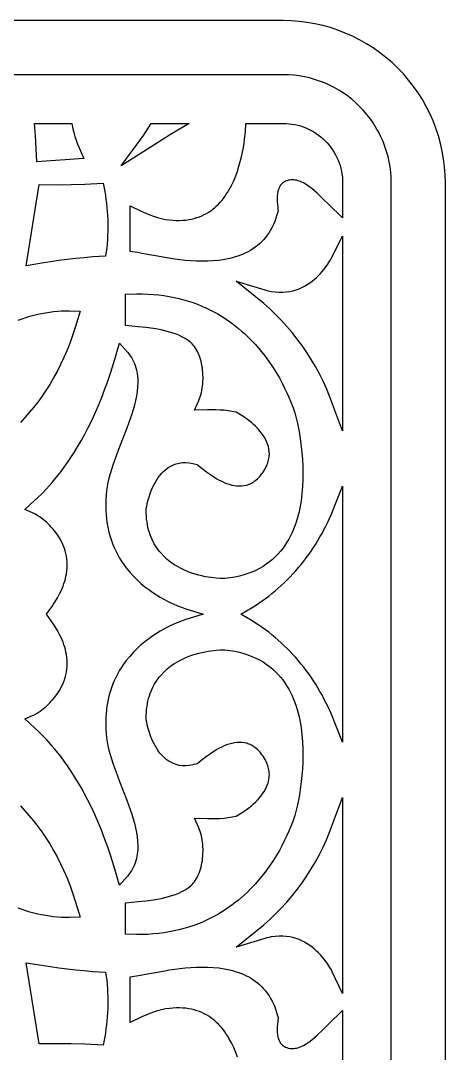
# Model space of a CAD drawing. Extents: x -600 to 600, y -1000 to 1000.
# Drawn here: x -93.6 to -15, y -181 to 10 of the extents above; entities that cross this region are included whole.
import ezdxf

# ---------------------------------------------------------------- set-up
doc = ezdxf.new("R2010")
doc.units = 0
doc.layers.add('LAYER_1', color=18, linetype='CONTINUOUS')
doc.layers.add('LAYER_2', color=4, linetype='CONTINUOUS')

msp = doc.modelspace()

# ---------------------------------------------------------------- linework, layer by layer
at = {"layer": 'LAYER_1'}
for points in [[(-90.58, -16.08), (-90.85, -11.22), (-90.98, -9), (-84.09, -9), (-83.9, -9.99), (-83.72, -10.7), (-83.52, -11.41), (-83.28, -12.11), (-83.02, -12.82), (-82.74, -13.52), (-81.89, -15.52)], [(-74.95, -16.82), (-71.34, -11.91), (-70.86, -11.24), (-70.4, -10.55), (-69.95, -9.86), (-69.41, -9), (-62.41, -9), (-65.87, -11.08), (-67.41, -12.06), (-68.95, -13.05)], [(-77.85, -33.53), (-80.24, -33.7), (-81.81, -33.84), (-83.37, -33.99), (-84.94, -34.17), (-86.5, -34.37), (-88.06, -34.58), (-89.62, -34.82), (-92.55, -35.31), (-90.14, -20.29), (-86.75, -20.33), (-84.24, -20.3), (-81.72, -20.22), (-78.33, -20.04), (-78.02, -21.61), (-77.9, -22.34), (-77.78, -23.07), (-77.69, -23.81), (-77.6, -24.55), (-77.54, -25.29), (-77.49, -26.04), (-77.45, -26.78), (-77.44, -27.53), (-77.43, -28.27), (-77.45, -29.02), (-77.47, -29.76), (-77.52, -30.51), (-77.58, -31.25), (-77.65, -31.99)], [(-34, -29.87), (-34, -65.83), (-36.41, -59.43), (-36.99, -58.03), (-37.63, -56.65), (-38.31, -55.29), (-39.04, -53.95), (-39.82, -52.63), (-40.64, -51.35), (-41.5, -50.09), (-42.41, -48.87), (-43.35, -47.68), (-44.33, -46.53), (-45.35, -45.41), (-46.4, -44.34), (-47.48, -43.31), (-48.59, -42.33), (-53.67, -38.17), (-48.39, -39.79), (-48, -39.89), (-47.22, -40.06), (-46.48, -40.17), (-45.77, -40.22), (-45.09, -40.22), (-44.43, -40.17), (-43.8, -40.08), (-43.2, -39.95), (-42.62, -39.78), (-42.07, -39.58), (-41.54, -39.34), (-41.03, -39.08), (-40.54, -38.79), (-40.08, -38.49), (-39.64, -38.16), (-39.22, -37.82), (-38.83, -37.47), (-38.46, -37.11), (-38.11, -36.75), (-37.8, -36.39), (-37.22, -35.68), (-36.74, -35.02), (-36.37, -34.44), (-36.1, -33.97)], [(-56.65, -93.17), (-57.4, -93.11), (-58.34, -93), (-58.87, -92.92), (-59.43, -92.82), (-60.02, -92.69), (-60.63, -92.54), (-61.27, -92.36), (-61.91, -92.15), (-62.57, -91.91), (-63.23, -91.63), (-63.89, -91.32), (-64.55, -90.96), (-65.2, -90.57), (-65.84, -90.12), (-66.45, -89.63), (-67.04, -89.09), (-67.6, -88.5), (-67.87, -88.17), (-68.13, -87.84), (-68.38, -87.49), (-68.61, -87.13), (-68.84, -86.75), (-69.05, -86.36), (-69.25, -85.95), (-69.43, -85.53), (-69.6, -85.1), (-69.75, -84.65), (-69.89, -84.18), (-70.01, -83.7), (-70.11, -83.21), (-70.19, -82.7), (-70.26, -82.17), (-70.31, -81.63), (-70.34, -81.07), (-70.35, -80.46), (-70.32, -80.2), (-70.25, -79.8), (-70.14, -79.27), (-69.97, -78.61), (-69.75, -77.87), (-69.46, -77.06), (-69.29, -76.63), (-69.1, -76.2), (-68.88, -75.77), (-68.65, -75.34), (-68.39, -74.91), (-68.11, -74.49), (-67.8, -74.08), (-67.47, -73.69), (-67.1, -73.32), (-66.71, -72.97), (-66.28, -72.65), (-65.81, -72.37), (-65.31, -72.13), (-64.78, -71.94), (-64.22, -71.8), (-63.63, -71.72), (-63.01, -71.71), (-62.38, -71.75), (-61.72, -71.87), (-60.92, -72.09), (-60.58, -72.32), (-60.21, -72.62), (-59.74, -73), (-59.16, -73.45), (-58.46, -73.95), (-57.67, -74.47), (-57.26, -74.72), (-56.83, -74.95), (-56.38, -75.18), (-55.92, -75.39), (-55.46, -75.57), (-54.98, -75.73), (-54.51, -75.87), (-54.04, -75.96), (-53.57, -76.03), (-53.11, -76.05), (-52.65, -76.04), (-52.2, -75.98), (-51.74, -75.88), (-51.53, -75.81), (-51.31, -75.73), (-51.09, -75.63), (-50.87, -75.52), (-50.65, -75.4), (-50.43, -75.26), (-50.22, -75.1), (-50, -74.93), (-49.78, -74.74), (-49.57, -74.52), (-49.35, -74.29), (-49.14, -74.04), (-48.92, -73.76), (-48.71, -73.47), (-48.52, -73.17), (-48.34, -72.87), (-48.19, -72.58), (-48.05, -72.3), (-47.94, -72.02), (-47.84, -71.74), (-47.75, -71.48), (-47.69, -71.21), (-47.63, -70.95), (-47.59, -70.69), (-47.57, -70.44), (-47.56, -70.2), (-47.57, -69.7), (-47.63, -69.22), (-47.73, -68.75), (-47.88, -68.29), (-48.06, -67.84), (-48.28, -67.39), (-48.53, -66.96), (-48.81, -66.54), (-49.11, -66.13), (-49.44, -65.74), (-49.78, -65.36), (-50.14, -65), (-50.5, -64.66), (-50.86, -64.34), (-51.6, -63.75), (-52.28, -63.26), (-52.89, -62.87), (-53.38, -62.58), (-53.7, -62.42), (-53.75, -62.39), (-54.42, -62.26), (-55.17, -62.14), (-55.92, -62.05), (-56.69, -62), (-57.46, -61.96), (-58.23, -61.95), (-59.01, -61.96), (-61.39, -62.05), (-60.6, -60.24), (-60.47, -59.9), (-60.35, -59.54), (-60.24, -59.17), (-60.14, -58.79), (-60.06, -58.39), (-59.99, -57.99), (-59.93, -57.58), (-59.88, -57.16), (-59.85, -56.74), (-59.83, -56.32), (-59.83, -55.9), (-59.84, -55.47), (-59.86, -55.05), (-59.9, -54.62), (-59.95, -54.21), (-60.02, -53.79), (-60.1, -53.39), (-60.19, -52.99), (-60.3, -52.6), (-60.42, -52.23), (-60.55, -51.86), (-60.7, -51.51), (-60.86, -51.17), (-61.03, -50.85), (-61.22, -50.55), (-61.42, -50.27), (-61.63, -50), (-61.85, -49.75), (-62.08, -49.53), (-62.32, -49.32), (-62.58, -49.14), (-63.14, -48.79), (-63.72, -48.47), (-64.32, -48.19), (-64.94, -47.94), (-65.58, -47.72), (-66.24, -47.52), (-66.9, -47.35), (-67.59, -47.2), (-68.28, -47.07), (-68.98, -46.95), (-70.41, -46.76), (-71.85, -46.6), (-74.19, -46.36), (-74.19, -40.57), (-72.15, -40.51), (-71.08, -40.52), (-70.04, -40.55), (-69.02, -40.62), (-68.03, -40.71), (-67.06, -40.84), (-66.11, -40.99), (-65.18, -41.17), (-64.28, -41.38), (-63.39, -41.61), (-62.53, -41.87), (-61.69, -42.14), (-60.88, -42.44), (-60.08, -42.77), (-59.31, -43.11), (-58.56, -43.47), (-57.83, -43.85), (-57.12, -44.24), (-56.43, -44.65), (-55.76, -45.08), (-55.11, -45.52), (-54.48, -45.97), (-53.87, -46.43), (-53.28, -46.9), (-52.71, -47.39), (-52.16, -47.88), (-51.63, -48.38), (-51.11, -48.88), (-50.62, -49.39), (-50.14, -49.91), (-49.24, -50.95), (-48.4, -52), (-47.64, -53.04), (-46.93, -54.07), (-46.29, -55.08), (-45.71, -56.07), (-45.19, -57.03), (-44.73, -57.94), (-44.31, -58.8), (-43.95, -59.61), (-43.64, -60.35), (-43.16, -61.6), (-42.86, -62.5), (-42.71, -62.99), (-42.58, -63.49), (-42.35, -64.51), (-42.07, -65.96), (-41.93, -66.84), (-41.79, -67.79), (-41.66, -68.83), (-41.54, -69.93), (-41.45, -71.09), (-41.39, -72.3), (-41.36, -73.56), (-41.37, -74.84), (-41.42, -76.15), (-41.53, -77.47), (-41.61, -78.14), (-41.7, -78.81), (-41.81, -79.47), (-41.93, -80.14), (-42.07, -80.8), (-42.24, -81.46), (-42.42, -82.11), (-42.62, -82.76), (-42.84, -83.4), (-43.09, -84.03), (-43.36, -84.66), (-43.65, -85.27), (-43.97, -85.87), (-44.32, -86.46), (-44.69, -87.03), (-45.09, -87.59), (-45.52, -88.13), (-45.98, -88.65), (-46.47, -89.15), (-46.99, -89.63), (-47.54, -90.09), (-48.12, -90.52), (-48.73, -90.92), (-49.38, -91.3), (-50.06, -91.65), (-50.77, -91.96), (-51.51, -92.25), (-52.29, -92.5), (-53.1, -92.72), (-53.95, -92.91), (-54.83, -93.06), (-55.77, -93.17), (-56.1, -93.18)], [(-75.31, -149.85), (-76.33, -146.28), (-76.87, -144.52), (-77.44, -142.84), (-78.03, -141.22), (-78.62, -139.68), (-79.24, -138.2), (-79.86, -136.79), (-80.49, -135.45), (-81.12, -134.17), (-81.76, -132.95), (-82.4, -131.8), (-83.04, -130.71), (-83.67, -129.68), (-84.29, -128.71), (-84.91, -127.8), (-85.51, -126.95), (-86.1, -126.15), (-86.68, -125.4), (-87.23, -124.72), (-87.77, -124.08), (-88.27, -123.5), (-88.75, -122.97), (-89.64, -122.04), (-90.38, -121.31), (-90.98, -120.76), (-92.78, -119.13), (-90.97, -118.29), (-90.49, -118.03), (-89.96, -117.68), (-89.39, -117.25), (-88.79, -116.75), (-88.19, -116.17), (-87.9, -115.86), (-87.6, -115.53), (-87.32, -115.19), (-87.04, -114.83), (-86.77, -114.45), (-86.52, -114.06), (-86.27, -113.66), (-86.05, -113.24), (-85.84, -112.81), (-85.65, -112.36), (-85.48, -111.91), (-85.33, -111.44), (-85.2, -110.95), (-85.1, -110.46), (-85.02, -109.95), (-84.97, -109.43), (-84.96, -108.89), (-84.97, -108.35), (-85.02, -107.79), (-85.1, -107.21), (-85.19, -106.75), (-85.29, -106.3), (-85.42, -105.85), (-85.56, -105.4), (-85.72, -104.95), (-85.9, -104.51), (-86.09, -104.07), (-86.29, -103.64), (-86.75, -102.78), (-87.25, -101.95), (-87.78, -101.14), (-88.79, -99.75), (-87.78, -98.37), (-87.25, -97.56), (-86.75, -96.73), (-86.29, -95.87), (-86.09, -95.44), (-85.9, -95), (-85.72, -94.56), (-85.56, -94.11), (-85.42, -93.66), (-85.29, -93.21), (-85.19, -92.75), (-85.1, -92.3), (-85.02, -91.72), (-84.97, -91.16), (-84.96, -90.62), (-84.97, -90.08), (-85.02, -89.56), (-85.1, -89.05), (-85.2, -88.56), (-85.33, -88.07), (-85.48, -87.6), (-85.65, -87.15), (-85.84, -86.7), (-86.05, -86.27), (-86.27, -85.85), (-86.52, -85.45), (-86.77, -85.06), (-87.04, -84.68), (-87.32, -84.32), (-87.6, -83.98), (-87.9, -83.65), (-88.19, -83.34), (-88.79, -82.76), (-89.39, -82.26), (-89.96, -81.83), (-90.49, -81.48), (-90.97, -81.22), (-92.78, -80.38), (-90.98, -78.75), (-90.38, -78.2), (-89.64, -77.47), (-88.76, -76.55), (-87.76, -75.43), (-87.23, -74.79), (-86.68, -74.1), (-86.1, -73.36), (-85.51, -72.56), (-84.91, -71.71), (-84.29, -70.8), (-83.67, -69.83), (-83.04, -68.8), (-82.4, -67.71), (-81.76, -66.56), (-81.12, -65.34), (-80.49, -64.06), (-79.86, -62.72), (-79.24, -61.31), (-78.62, -59.83), (-78.03, -58.29), (-77.44, -56.67), (-76.87, -54.99), (-76.33, -53.23), (-75.31, -49.66), (-73.82, -51.3), (-73.55, -51.63), (-73.3, -51.97), (-73.08, -52.32), (-72.87, -52.68), (-72.69, -53.04), (-72.52, -53.41), (-72.38, -53.79), (-72.26, -54.17), (-72.15, -54.56), (-72.07, -54.95), (-72, -55.34), (-71.95, -55.74), (-71.92, -56.15), (-71.89, -56.94), (-71.93, -57.76), (-72.01, -58.58), (-72.14, -59.41), (-72.31, -60.25), (-72.52, -61.09), (-72.76, -61.94), (-73.02, -62.79), (-73.31, -63.65), (-73.93, -65.36), (-74.6, -67.08), (-75.27, -68.8), (-75.92, -70.5), (-76.52, -72.18), (-76.78, -73), (-77.02, -73.81), (-77.23, -74.61), (-77.41, -75.39), (-77.56, -76.16), (-77.66, -76.91), (-77.73, -77.69), (-77.79, -78.47), (-77.81, -79.22), (-77.81, -79.95), (-77.79, -80.67), (-77.75, -81.36), (-77.68, -82.04), (-77.6, -82.71), (-77.49, -83.35), (-77.37, -83.98), (-77.23, -84.59), (-77.07, -85.19), (-76.89, -85.77), (-76.7, -86.33), (-76.49, -86.88), (-76.27, -87.41), (-76.03, -87.93), (-75.78, -88.43), (-75.52, -88.92), (-75.25, -89.4), (-74.96, -89.86), (-74.67, -90.31), (-74.36, -90.74), (-74.05, -91.16), (-73.73, -91.57), (-73.4, -91.96), (-72.72, -92.71), (-72.03, -93.41), (-71.31, -94.06), (-70.59, -94.67), (-69.87, -95.22), (-69.14, -95.73), (-68.43, -96.2), (-67.73, -96.62), (-67.06, -97), (-66.41, -97.35), (-65.8, -97.65), (-65.22, -97.91), (-64.7, -98.13), (-63.81, -98.48), (-63.19, -98.7), (-59.78, -99.75), (-63.19, -100.81), (-63.81, -101.03), (-64.7, -101.37), (-65.8, -101.86), (-66.41, -102.16), (-67.06, -102.5), (-67.73, -102.89), (-68.43, -103.31), (-69.14, -103.78), (-69.87, -104.29), (-70.59, -104.84), (-71.31, -105.45), (-72.03, -106.1), (-72.72, -106.8), (-73.4, -107.55), (-74.05, -108.35), (-74.36, -108.77), (-74.67, -109.2), (-74.96, -109.65), (-75.25, -110.11), (-75.52, -110.59), (-75.78, -111.08), (-76.03, -111.58), (-76.27, -112.1), (-76.49, -112.63), (-76.7, -113.18), (-76.89, -113.74), (-77.07, -114.32), (-77.23, -114.92), (-77.37, -115.53), (-77.49, -116.16), (-77.6, -116.8), (-77.68, -117.47), (-77.75, -118.15), (-77.79, -118.84), (-77.81, -119.56), (-77.81, -120.29), (-77.79, -121.04), (-77.73, -121.81), (-77.66, -122.6), (-77.56, -123.35), (-77.41, -124.12), (-77.23, -124.9), (-77.02, -125.7), (-76.78, -126.51), (-76.52, -127.33), (-76.23, -128.16), (-75.92, -129), (-75.27, -130.71), (-74.6, -132.42), (-73.93, -134.15), (-73.31, -135.86), (-73.02, -136.72), (-72.76, -137.57), (-72.52, -138.42), (-72.31, -139.26), (-72.14, -140.1), (-72.01, -140.93), (-71.93, -141.75), (-71.89, -142.57), (-71.92, -143.37), (-72, -144.16), (-72.07, -144.56), (-72.15, -144.95), (-72.26, -145.34), (-72.38, -145.72), (-72.52, -146.1), (-72.69, -146.47), (-72.87, -146.83), (-73.08, -147.19), (-73.3, -147.54), (-73.55, -147.88), (-73.82, -148.21)], [(-34, -123.45), (-36.15, -118.14), (-36.45, -117.44), (-36.77, -116.75), (-37.1, -116.06), (-37.45, -115.38), (-37.81, -114.7), (-38.19, -114.03), (-38.58, -113.37), (-38.98, -112.72), (-39.4, -112.07), (-39.83, -111.43), (-40.28, -110.8), (-40.74, -110.18), (-41.21, -109.57), (-41.69, -108.97), (-42.18, -108.37), (-42.69, -107.79), (-43.2, -107.22), (-43.73, -106.66), (-44.27, -106.12), (-44.81, -105.58), (-45.37, -105.06), (-45.93, -104.55), (-46.51, -104.06), (-47.09, -103.57), (-47.68, -103.11), (-48.28, -102.65), (-48.88, -102.22), (-49.5, -101.79), (-50.12, -101.39), (-50.74, -101), (-52.84, -99.75), (-50.74, -98.51), (-50.12, -98.12), (-49.5, -97.72), (-48.88, -97.29), (-48.28, -96.86), (-47.68, -96.4), (-47.09, -95.93), (-46.51, -95.45), (-45.93, -94.96), (-45.37, -94.45), (-44.81, -93.93), (-44.27, -93.39), (-43.73, -92.85), (-43.2, -92.29), (-42.69, -91.72), (-42.18, -91.14), (-41.69, -90.54), (-41.21, -89.94), (-40.74, -89.33), (-40.28, -88.71), (-39.83, -88.08), (-39.4, -87.44), (-38.98, -86.79), (-38.58, -86.14), (-38.19, -85.48), (-37.81, -84.81), (-37.45, -84.13), (-37.1, -83.45), (-36.77, -82.76), (-36.45, -82.07), (-36.15, -81.37), (-34, -76.06)], [(-74.19, -158.94), (-74.19, -153.15), (-71.85, -152.91), (-70.41, -152.75), (-68.98, -152.56), (-68.28, -152.44), (-67.59, -152.31), (-66.9, -152.16), (-66.24, -151.99), (-65.58, -151.79), (-64.94, -151.57), (-64.32, -151.32), (-63.72, -151.04), (-63.14, -150.72), (-62.58, -150.37), (-62.32, -150.19), (-62.08, -149.98), (-61.85, -149.76), (-61.63, -149.51), (-61.42, -149.24), (-61.22, -148.96), (-61.03, -148.66), (-60.86, -148.34), (-60.7, -148), (-60.55, -147.65), (-60.42, -147.28), (-60.3, -146.91), (-60.19, -146.52), (-60.1, -146.12), (-60.02, -145.71), (-59.95, -145.3), (-59.9, -144.88), (-59.86, -144.46), (-59.84, -144.04), (-59.83, -143.61), (-59.83, -143.19), (-59.85, -142.77), (-59.88, -142.35), (-59.93, -141.93), (-59.99, -141.52), (-60.06, -141.12), (-60.14, -140.72), (-60.24, -140.34), (-60.35, -139.97), (-60.47, -139.61), (-60.6, -139.27), (-61.39, -137.46), (-59.01, -137.55), (-58.23, -137.56), (-57.46, -137.55), (-56.69, -137.51), (-55.92, -137.46), (-55.17, -137.37), (-54.42, -137.25), (-53.75, -137.12), (-53.7, -137.09), (-53.38, -136.93), (-52.89, -136.64), (-52.28, -136.25), (-51.6, -135.76), (-50.86, -135.17), (-50.5, -134.85), (-50.14, -134.51), (-49.78, -134.15), (-49.44, -133.77), (-49.11, -133.38), (-48.81, -132.97), (-48.53, -132.55), (-48.28, -132.12), (-48.06, -131.67), (-47.88, -131.22), (-47.73, -130.76), (-47.63, -130.29), (-47.57, -129.81), (-47.56, -129.31), (-47.57, -129.07), (-47.59, -128.82), (-47.63, -128.56), (-47.69, -128.3), (-47.75, -128.03), (-47.84, -127.76), (-47.94, -127.49), (-48.05, -127.21), (-48.19, -126.93), (-48.34, -126.64), (-48.52, -126.34), (-48.71, -126.04), (-48.92, -125.75), (-49.14, -125.47), (-49.35, -125.22), (-49.57, -124.99), (-49.78, -124.77), (-50, -124.58), (-50.22, -124.41), (-50.43, -124.25), (-50.65, -124.11), (-50.87, -123.99), (-51.09, -123.88), (-51.31, -123.78), (-51.53, -123.7), (-51.74, -123.63), (-52.2, -123.53), (-52.65, -123.47), (-53.11, -123.46), (-53.57, -123.48), (-54.04, -123.55), (-54.51, -123.64), (-54.98, -123.78), (-55.46, -123.94), (-55.92, -124.12), (-56.38, -124.33), (-56.83, -124.55), (-57.26, -124.79), (-57.67, -125.04), (-58.46, -125.56), (-59.16, -126.06), (-59.74, -126.51), (-60.21, -126.89), (-60.58, -127.19), (-60.92, -127.42), (-61.72, -127.64), (-62.38, -127.75), (-63.01, -127.8), (-63.63, -127.79), (-64.22, -127.71), (-64.78, -127.57), (-65.31, -127.38), (-65.81, -127.14), (-66.28, -126.86), (-66.71, -126.54), (-67.1, -126.19), (-67.47, -125.82), (-67.8, -125.43), (-68.11, -125.02), (-68.39, -124.6), (-68.65, -124.17), (-68.88, -123.74), (-69.1, -123.31), (-69.29, -122.88), (-69.46, -122.45), (-69.75, -121.64), (-69.97, -120.89), (-70.14, -120.24), (-70.25, -119.71), (-70.32, -119.31), (-70.35, -119.05), (-70.34, -118.44), (-70.31, -117.88), (-70.26, -117.34), (-70.19, -116.81), (-70.11, -116.3), (-70.01, -115.81), (-69.89, -115.33), (-69.75, -114.86), (-69.6, -114.41), (-69.43, -113.98), (-69.25, -113.56), (-69.05, -113.15), (-68.84, -112.76), (-68.61, -112.38), (-68.38, -112.02), (-68.13, -111.67), (-67.87, -111.34), (-67.6, -111.01), (-67.04, -110.42), (-66.45, -109.88), (-65.84, -109.39), (-65.2, -108.94), (-64.55, -108.54), (-63.89, -108.19), (-63.23, -107.88), (-62.57, -107.6), (-61.91, -107.36), (-61.27, -107.15), (-60.63, -106.97), (-60.02, -106.82), (-59.43, -106.69), (-58.87, -106.59), (-58.34, -106.51), (-57.4, -106.4), (-56.65, -106.34), (-56.1, -106.33), (-55.77, -106.34), (-54.83, -106.45), (-53.95, -106.6), (-53.1, -106.79), (-52.29, -107.01), (-51.51, -107.26), (-50.77, -107.55), (-50.06, -107.86), (-49.38, -108.21), (-48.73, -108.59), (-48.12, -108.99), (-47.54, -109.42), (-46.99, -109.88), (-46.47, -110.36), (-45.98, -110.86), (-45.52, -111.38), (-45.09, -111.92), (-44.69, -112.48), (-44.32, -113.05), (-43.97, -113.64), (-43.65, -114.24), (-43.36, -114.85), (-43.09, -115.48), (-42.84, -116.11), (-42.62, -116.75), (-42.42, -117.4), (-42.24, -118.05), (-42.07, -118.71), (-41.93, -119.37), (-41.81, -120.04), (-41.7, -120.7), (-41.61, -121.37), (-41.53, -122.04), (-41.42, -123.36), (-41.37, -124.67), (-41.36, -125.95), (-41.39, -127.21), (-41.45, -128.42), (-41.54, -129.58), (-41.66, -130.68), (-41.79, -131.71), (-41.93, -132.67), (-42.07, -133.55), (-42.35, -135), (-42.58, -136.02), (-42.71, -136.52), (-42.86, -137.01), (-43.16, -137.91), (-43.64, -139.16), (-43.95, -139.9), (-44.31, -140.71), (-44.73, -141.57), (-45.19, -142.48), (-45.71, -143.44), (-46.29, -144.43), (-46.93, -145.44), (-47.64, -146.47), (-48.4, -147.51), (-49.24, -148.56), (-50.14, -149.6), (-50.62, -150.11), (-51.11, -150.63), (-51.63, -151.13), (-52.16, -151.63), (-52.71, -152.12), (-53.28, -152.61), (-53.87, -153.08), (-54.48, -153.54), (-55.11, -153.99), (-55.76, -154.43), (-56.43, -154.86), (-57.12, -155.27), (-57.83, -155.66), (-58.56, -156.04), (-59.31, -156.4), (-60.08, -156.74), (-60.88, -157.07), (-61.69, -157.37), (-62.53, -157.64), (-63.39, -157.9), (-64.28, -158.13), (-65.18, -158.34), (-66.11, -158.52), (-67.06, -158.67), (-68.03, -158.8), (-69.02, -158.89), (-70.04, -158.96), (-71.08, -158.99), (-72.15, -159)], [(-53.67, -161.34), (-48.59, -157.18), (-47.48, -156.2), (-46.4, -155.17), (-45.35, -154.1), (-44.33, -152.98), (-43.35, -151.83), (-42.41, -150.64), (-41.5, -149.42), (-40.64, -148.16), (-39.82, -146.87), (-39.04, -145.56), (-38.31, -144.22), (-37.63, -142.86), (-36.99, -141.48), (-36.41, -140.08), (-34, -133.68), (-34, -169.89), (-35.92, -165.88), (-36.09, -165.55), (-36.37, -165.07), (-36.74, -164.49), (-37.22, -163.82), (-37.49, -163.48), (-37.79, -163.12), (-38.11, -162.76), (-38.46, -162.4), (-38.83, -162.04), (-39.22, -161.69), (-39.64, -161.35), (-40.08, -161.02), (-40.54, -160.72), (-41.03, -160.43), (-41.54, -160.17), (-42.07, -159.93), (-42.62, -159.73), (-43.2, -159.56), (-43.8, -159.43), (-44.43, -159.34), (-45.09, -159.29), (-45.77, -159.29), (-46.48, -159.34), (-47.23, -159.45), (-47.61, -159.53), (-48, -159.62), (-48.39, -159.72)], [(-92.55, -164.2), (-89.62, -164.69), (-88.06, -164.93), (-86.5, -165.14), (-84.94, -165.34), (-83.37, -165.52), (-81.81, -165.67), (-80.24, -165.81), (-77.85, -165.98), (-77.65, -167.52), (-77.58, -168.26), (-77.52, -169), (-77.47, -169.75), (-77.45, -170.49), (-77.43, -171.24), (-77.44, -171.98), (-77.45, -172.73), (-77.49, -173.47), (-77.54, -174.22), (-77.6, -174.96), (-77.69, -175.7), (-77.78, -176.44), (-77.9, -177.17), (-78.02, -177.9), (-78.33, -179.47), (-81.72, -179.29), (-84.24, -179.21), (-86.75, -179.18), (-90.14, -179.22)]]:
    msp.add_lwpolyline(points, close=True, dxfattribs=at)
msp.add_lwpolyline([(-53.18, -16.93), (-52.93, -16.04), (-52.71, -15.16), (-52.53, -14.3), (-52.37, -13.47), (-52.24, -12.68), (-52.14, -11.93), (-52, -10.59), (-51.88, -9), (-45, -9, -0.414214), (-34, -20), (-34, -26.46), (-36.63, -23.93), (-37.65, -22.92), (-38.69, -21.92), (-39.2, -21.46), (-39.72, -21.03), (-40.24, -20.64), (-40.75, -20.29), (-41.27, -19.99), (-41.52, -19.87), (-41.77, -19.76), (-42.02, -19.66), (-42.27, -19.59), (-42.52, -19.52), (-42.76, -19.48), (-43.01, -19.45), (-43.25, -19.44), (-43.5, -19.44), (-43.75, -19.47), (-44.06, -19.52), (-44.33, -19.6), (-44.57, -19.69), (-44.78, -19.79), (-44.97, -19.91), (-45.14, -20.04), (-45.28, -20.18), (-45.42, -20.34), (-45.54, -20.51), (-45.65, -20.69), (-45.74, -20.89), (-45.83, -21.1), (-45.9, -21.32), (-45.96, -21.54), (-46.05, -22.04), (-46.1, -22.54), (-46.11, -23.03), (-46.1, -23.5), (-46.07, -23.92), (-45.99, -24.62), (-45.96, -24.87), (-45.94, -25.17), (-46.15, -25.93), (-46.34, -26.54), (-46.55, -27.12), (-46.79, -27.67), (-47.05, -28.2), (-47.32, -28.71), (-47.62, -29.19), (-47.94, -29.65), (-48.27, -30.09), (-48.63, -30.5), (-48.99, -30.88), (-49.38, -31.25), (-49.78, -31.59), (-50.19, -31.91), (-50.62, -32.2), (-51.05, -32.48), (-51.5, -32.73), (-51.96, -32.96), (-52.42, -33.18), (-52.9, -33.37), (-53.38, -33.55), (-53.87, -33.7), (-54.36, -33.85), (-54.87, -33.97), (-55.87, -34.18), (-56.9, -34.33), (-57.94, -34.43), (-58.98, -34.48), (-60.02, -34.49), (-61.05, -34.47), (-62.08, -34.41), (-63.09, -34.33), (-64.09, -34.22), (-65.06, -34.1), (-66.92, -33.81), (-68.62, -33.51), (-70.13, -33.22), (-71.41, -32.99), (-71.94, -32.9), (-73.28, -32.71), (-73.28, -24.23), (-71.12, -25.27), (-70.41, -25.59), (-69.69, -25.89), (-68.97, -26.16), (-68.24, -26.4), (-67.52, -26.6), (-66.79, -26.75), (-66.05, -26.86), (-65.41, -26.92), (-64.77, -26.95), (-64.16, -26.95), (-63.58, -26.92), (-63.01, -26.87), (-62.47, -26.8), (-61.94, -26.7), (-61.44, -26.57), (-60.95, -26.43), (-60.48, -26.26), (-60.03, -26.07), (-59.6, -25.87), (-59.18, -25.64), (-58.78, -25.4), (-58.39, -25.14), (-58.02, -24.86), (-57.66, -24.57), (-57.32, -24.26), (-56.99, -23.93), (-56.67, -23.59), (-56.36, -23.24), (-56.07, -22.88), (-55.79, -22.5), (-55.52, -22.11), (-55.27, -21.72), (-55.03, -21.32), (-54.57, -20.47), (-54.16, -19.61), (-53.79, -18.72), (-53.47, -17.83)], format="xyb", close=True, dxfattribs=at)
for points in [[(-94.01, -45.38), (-93.3, -45.13), (-92.58, -44.89), (-91.86, -44.67), (-91.14, -44.47), (-90.41, -44.3), (-89.69, -44.14), (-88.95, -44.01), (-88.22, -43.89), (-87.49, -43.8), (-86.75, -43.74), (-86.02, -43.69), (-85.29, -43.67), (-84.56, -43.67), (-82.56, -43.74), (-83.39, -46.53), (-83.89, -48.04), (-84.42, -49.5), (-84.98, -50.91), (-85.57, -52.27), (-86.19, -53.59), (-86.83, -54.86), (-87.5, -56.08), (-88.19, -57.26), (-88.91, -58.39), (-89.64, -59.48), (-90.4, -60.52), (-91.18, -61.53), (-91.97, -62.49), (-92.78, -63.41), (-93.61, -64.29)], [(-93.61, -135.21), (-92.78, -136.1), (-91.97, -137.02), (-91.18, -137.98), (-90.4, -138.99), (-89.64, -140.03), (-88.91, -141.12), (-88.19, -142.25), (-87.5, -143.43), (-86.83, -144.65), (-86.19, -145.92), (-85.57, -147.24), (-84.98, -148.6), (-84.42, -150.01), (-83.89, -151.47), (-83.39, -152.98), (-82.56, -155.77), (-84.56, -155.84), (-85.29, -155.84), (-86.02, -155.82), (-86.75, -155.77), (-87.49, -155.71), (-88.22, -155.62), (-88.95, -155.5), (-89.69, -155.37), (-90.41, -155.21), (-91.14, -155.04), (-91.86, -154.84), (-92.58, -154.62), (-93.3, -154.38), (-94.01, -154.13)]]:
    msp.add_lwpolyline(points, dxfattribs=at)
msp.add_lwpolyline([(-53.47, -181.68), (-53.79, -180.79), (-54.16, -179.9), (-54.57, -179.04), (-55.03, -178.19), (-55.27, -177.79), (-55.52, -177.4), (-55.79, -177.01), (-56.07, -176.63), (-56.36, -176.27), (-56.67, -175.92), (-56.99, -175.58), (-57.32, -175.25), (-57.66, -174.94), (-58.02, -174.65), (-58.39, -174.37), (-58.78, -174.11), (-59.18, -173.87), (-59.6, -173.64), (-60.03, -173.44), (-60.48, -173.25), (-60.95, -173.08), (-61.44, -172.94), (-61.94, -172.81), (-62.47, -172.71), (-63.01, -172.64), (-63.58, -172.59), (-64.16, -172.56), (-64.77, -172.56), (-65.41, -172.59), (-66.05, -172.65), (-66.79, -172.76), (-67.52, -172.91), (-68.24, -173.11), (-68.97, -173.35), (-69.69, -173.62), (-70.41, -173.92), (-71.12, -174.24), (-73.28, -175.28), (-73.28, -166.81), (-71.41, -166.52), (-70.13, -166.29), (-68.62, -166), (-66.92, -165.7), (-66.01, -165.55), (-65.06, -165.41), (-64.09, -165.29), (-63.09, -165.18), (-62.08, -165.1), (-61.05, -165.04), (-60.02, -165.02), (-58.98, -165.03), (-57.94, -165.08), (-56.9, -165.18), (-55.87, -165.33), (-54.87, -165.54), (-54.36, -165.66), (-53.87, -165.81), (-53.38, -165.96), (-52.9, -166.14), (-52.42, -166.33), (-51.96, -166.55), (-51.5, -166.78), (-51.05, -167.03), (-50.62, -167.31), (-50.19, -167.6), (-49.78, -167.92), (-49.38, -168.26), (-48.99, -168.63), (-48.63, -169.01), (-48.27, -169.42), (-47.94, -169.86), (-47.62, -170.32), (-47.32, -170.8), (-47.05, -171.31), (-46.79, -171.84), (-46.55, -172.39), (-46.34, -172.97), (-46.15, -173.58), (-45.94, -174.36), (-45.99, -174.88), (-46.07, -175.59), (-46.1, -176.01), (-46.11, -176.48), (-46.1, -176.97), (-46.05, -177.47), (-45.96, -177.97), (-45.9, -178.19), (-45.83, -178.41), (-45.74, -178.62), (-45.65, -178.82), (-45.54, -179), (-45.42, -179.17), (-45.28, -179.33), (-45.14, -179.47), (-44.97, -179.6), (-44.78, -179.72), (-44.57, -179.82), (-44.33, -179.91), (-44.06, -179.99), (-43.75, -180.04), (-43.5, -180.07), (-43.25, -180.07), (-43.01, -180.06), (-42.76, -180.03), (-42.52, -179.99), (-42.27, -179.92), (-42.02, -179.85), (-41.77, -179.75), (-41.52, -179.64), (-41.27, -179.52), (-40.75, -179.22), (-40.24, -178.87), (-39.72, -178.48), (-39.2, -178.05), (-38.69, -177.59), (-37.65, -176.59), (-36.63, -175.57), (-34, -173.05), (-34, -209.33, -0.862321)], format="xyb", dxfattribs=at)
at = {"layer": 'LAYER_2'}
for points in [[(-195.11, 10), (-269.87, 10, 0.414214), (-299.87, -20), (-299.87, -670, 0.414214), (-269.87, -700), (-167.22, -700), (-112.93, -700), (-45, -700, 0.414214), (-15, -670), (-15, -20, 0.414214), (-45, 10), (-86.35, 10)], [(-194, 0), (-269.87, 0, 0.414214), (-289.87, -20), (-289.87, -670, 0.414214), (-269.87, -690), (-166.08, -690), (-113.38, -690), (-45, -690, 0.414214), (-25, -670), (-25, -20, 0.414214), (-45, 0), (-88.57, 0)]]:
    msp.add_lwpolyline(points, format="xyb", close=True, dxfattribs=at)

doc.saveas('drawing.dxf')
